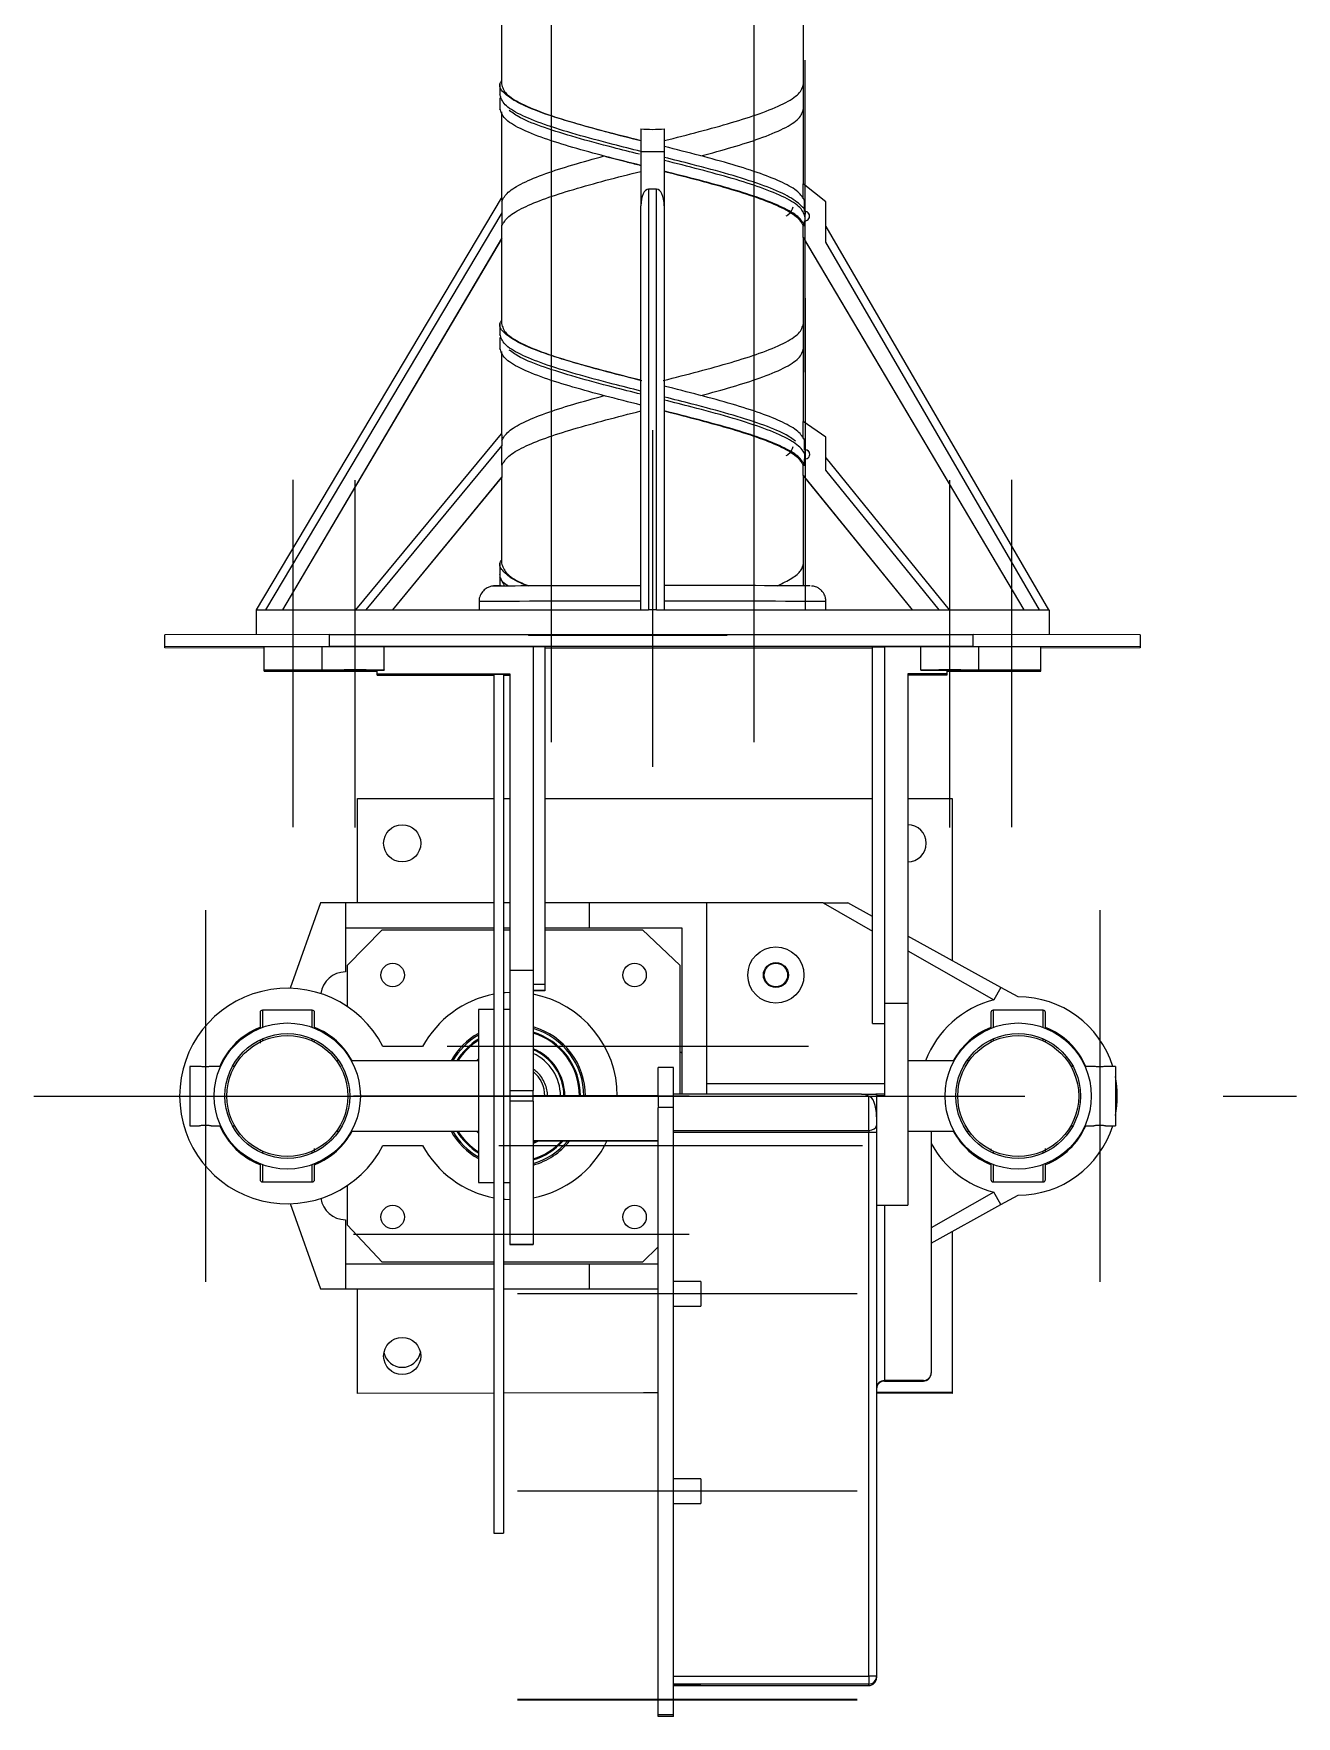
# Model space of a CAD drawing. Header units: millimetres. Extents: x 11 to 421, y 5 to 275.
# Drawn here: x 99.66 to 115.84, y 115.18 to 136.74 of the extents above; entities that cross this region are included whole.
import ezdxf

# ---------------------------------------------------------------- set-up
doc = ezdxf.new("R2010")
doc.units = ezdxf.units.MM
doc.linetypes.add('CENTERX2', pattern=[20.32, 12.7, -2.54, 2.54, -2.54])

msp = doc.modelspace()

# ---------------------------------------------------------------- linework, layer by layer
at = {"color": 7, "linetype": 'CENTERX2', "lineweight": 0}
for p, q in [((106.289, 179.23), (106.289, 127.66)), ((108.884, 179.23), (108.884, 127.66)), ((109.54, 136.4), (109.54, 132.4)), ((109.542, 133.348), (109.542, 129.348)), ((107.587, 131.66), (107.587, 127.345)), ((102.983, 126.57), (102.983, 131.02)), ((103.777, 126.569), (103.777, 131.019)), ((111.397, 126.569), (111.397, 131.019)), ((112.19, 126.57), (112.19, 131.02)), ((101.857, 125.507), (101.857, 120.747)), ((113.317, 125.507), (113.317, 120.747)), ((109.587, 123.762), (104.954, 123.762)), ((99.657, 123.127), (115.836, 123.127)), ((103.757, 123.131), (108.057, 123.131)), ((105.617, 122.492), (110.279, 122.492)), ((103.757, 121.357), (108.057, 121.357)), ((110.207, 120.594), (105.857, 120.594)), ((110.207, 118.063), (105.857, 118.063)), ((110.207, 115.395), (105.857, 115.395)), ((110.207, 115.39), (105.857, 115.39)), ((110.207, 115.385), (105.857, 115.385))]:
    msp.add_line(p, q, dxfattribs=at)
at = {"color": 7, "linetype": 'Continuous', "lineweight": 15}
for p, q in [((107.437, 135.518), (107.437, 135.223)), ((107.737, 135.518), (107.737, 135.223)), ((107.737, 135.223), (107.437, 135.223)), ((107.437, 135.223), (107.437, 134.533)), ((107.737, 135.223), (107.737, 134.533)), ((107.537, 134.747), (107.537, 129.354)), ((107.637, 134.747), (107.537, 134.747)), ((107.637, 129.354), (107.637, 134.747)), ((109.516, 134.623), (109.516, 134.815)), ((109.809, 134.584), (109.516, 134.815)), ((102.512, 129.354), (105.652, 134.63)), ((107.437, 129.354), (107.437, 134.533)), ((107.737, 134.533), (107.737, 129.354)), ((109.809, 134.067), (109.809, 134.584)), ((105.657, 134.444), (102.628, 129.354)), ((102.848, 129.354), (105.657, 134.113)), ((102.849, 129.354), (105.652, 134.102)), ((105.657, 134.113), (105.657, 134.279)), ((109.516, 134.126), (109.516, 134.279)), ((109.516, 134.126), (112.344, 129.354)), ((109.522, 134.116), (112.343, 129.354)), ((109.809, 134.266), (112.661, 129.354)), ((112.546, 129.354), (109.809, 134.067)), ((109.516, 131.553), (109.516, 131.767)), ((109.809, 131.568), (109.516, 131.767)), ((103.784, 129.354), (105.652, 131.613)), ((109.809, 131.144), (109.809, 131.568)), ((105.657, 131.462), (103.914, 129.354)), ((109.809, 131.303), (111.389, 129.354)), ((105.657, 131.209), (105.657, 131.055)), ((109.516, 131.078), (109.516, 131.209)), ((111.26, 129.354), (109.809, 131.144)), ((104.26, 129.354), (105.657, 131.055)), ((104.261, 129.354), (105.652, 131.047)), ((109.516, 131.078), (110.913, 129.354)), ((109.522, 131.07), (110.912, 129.354)), ((105.647, 129.663), (105.58, 129.663)), ((102.507, 129.354), (102.507, 129.037)), ((102.507, 129.354), (107.537, 129.354)), ((107.637, 129.354), (107.537, 129.354)), ((107.637, 129.354), (112.667, 129.354)), ((112.667, 129.354), (112.667, 129.038)), ((103.448, 129.039), (101.337, 129.035)), ((101.337, 128.885), (101.337, 129.035)), ((103.448, 128.889), (103.448, 129.039)), ((103.448, 129.039), (111.693, 129.039)), ((111.693, 128.889), (111.693, 129.039)), ((113.837, 129.036), (111.693, 129.039)), ((113.837, 129.036), (113.837, 128.886)), ((101.337, 128.885), (103.448, 128.889)), ((101.337, 128.87), (101.337, 128.885)), ((102.61, 128.867), (101.337, 128.87)), ((102.61, 128.885), (103.355, 128.886)), ((102.61, 128.585), (102.61, 128.885)), ((103.355, 128.587), (103.355, 128.887)), ((103.355, 128.887), (104.149, 128.887)), ((103.448, 128.889), (111.693, 128.889)), ((104.149, 128.587), (104.149, 128.887)), ((104.149, 128.885), (106.057, 128.885)), ((106.057, 128.885), (106.057, 124.737)), ((106.207, 128.884), (106.057, 128.884)), ((106.207, 128.884), (106.207, 124.557)), ((110.407, 128.866), (106.207, 128.866)), ((110.407, 124.056), (110.407, 128.884)), ((110.407, 128.884), (110.557, 128.884)), ((110.557, 128.885), (110.557, 124.318)), ((110.557, 128.885), (111.024, 128.885)), ((111.024, 128.587), (111.024, 128.887)), ((111.024, 128.887), (111.769, 128.887)), ((111.693, 128.889), (113.837, 128.886)), ((111.769, 128.587), (111.769, 128.887)), ((111.769, 128.886), (112.563, 128.885)), ((112.563, 128.585), (112.563, 128.885)), ((113.837, 128.87), (112.563, 128.867)), ((113.837, 128.886), (113.837, 128.87)), ((102.61, 128.585), (103.355, 128.586)), ((102.61, 128.584), (102.61, 128.585)), ((104.057, 128.584), (102.61, 128.584)), ((102.61, 128.571), (102.61, 128.584)), ((102.61, 128.571), (104.057, 128.571)), ((102.61, 128.569), (102.61, 128.571)), ((103.157, 128.568), (102.61, 128.569)), ((104.057, 128.568), (103.157, 128.568)), ((103.355, 128.587), (104.149, 128.587)), ((103.355, 128.586), (103.355, 128.587)), ((104.057, 128.584), (104.149, 128.584)), ((104.057, 128.534), (104.057, 128.584)), ((104.057, 128.534), (105.757, 128.534)), ((104.057, 128.533), (104.057, 128.534)), ((104.057, 128.533), (105.757, 128.533)), ((104.057, 128.521), (104.057, 128.533)), ((104.057, 128.521), (105.552, 128.521)), ((104.057, 128.521), (104.057, 128.521)), ((104.057, 128.521), (105.552, 128.521)), ((104.149, 128.587), (104.149, 128.584)), ((105.552, 128.533), (105.552, 117.527)), ((105.677, 128.533), (105.677, 117.527)), ((105.677, 128.521), (105.757, 128.521)), ((105.677, 128.521), (105.757, 128.521)), ((105.757, 128.534), (105.757, 124.737)), ((111.357, 128.534), (110.857, 128.534)), ((110.857, 128.534), (110.857, 124.318)), ((111.357, 128.533), (110.857, 128.533)), ((111.357, 128.521), (110.857, 128.521)), ((111.357, 128.521), (110.857, 128.521)), ((111.024, 128.587), (111.769, 128.587)), ((111.024, 128.584), (111.024, 128.587)), ((111.024, 128.584), (111.357, 128.584)), ((112.563, 128.584), (111.357, 128.584)), ((111.357, 128.584), (111.357, 128.534)), ((111.357, 128.571), (112.563, 128.571)), ((111.769, 128.568), (111.357, 128.568)), ((111.357, 128.534), (111.357, 128.533)), ((111.357, 128.533), (111.357, 128.521)), ((111.357, 128.521), (111.357, 128.521)), ((111.769, 128.587), (111.769, 128.586)), ((111.769, 128.586), (112.563, 128.585)), ((112.563, 128.569), (111.769, 128.569)), ((111.769, 128.569), (111.769, 128.568)), ((112.563, 128.585), (112.563, 128.584)), ((112.563, 128.571), (112.563, 128.584)), ((112.563, 128.571), (112.563, 128.569)), ((103.807, 125.6), (103.807, 126.937)), ((103.807, 126.937), (105.552, 126.937)), ((105.677, 126.937), (105.757, 126.937)), ((106.207, 126.937), (110.407, 126.937)), ((110.857, 126.937), (111.427, 126.937)), ((111.427, 126.937), (111.427, 124.863)), ((103.334, 125.6), (102.945, 124.507)), ((103.652, 125.6), (103.334, 125.6)), ((103.652, 125.6), (103.652, 125.282)), ((105.552, 125.6), (103.652, 125.6)), ((105.757, 125.6), (105.677, 125.6)), ((106.773, 125.6), (106.207, 125.6)), ((106.773, 125.6), (106.773, 125.282)), ((108.279, 125.6), (106.773, 125.6)), ((108.279, 125.6), (108.279, 123.286)), ((109.772, 125.6), (108.279, 125.6)), ((109.772, 125.6), (110.089, 125.6)), ((109.772, 125.6), (110.407, 125.24)), ((110.407, 125.425), (110.089, 125.6)), ((103.652, 125.282), (103.652, 124.717)), ((103.652, 125.282), (105.552, 125.282)), ((103.677, 124.805), (104.124, 125.257)), ((104.124, 125.257), (105.552, 125.257)), ((105.677, 125.282), (105.757, 125.282)), ((105.677, 125.257), (105.757, 125.257)), ((106.207, 125.282), (106.773, 125.282)), ((106.207, 125.257), (107.46, 125.257)), ((106.773, 125.282), (107.962, 125.282)), ((107.46, 125.257), (107.937, 124.805)), ((107.962, 125.282), (107.962, 123.149)), ((112.051, 124.519), (110.857, 125.177)), ((110.857, 124.985), (111.96, 124.359)), ((103.677, 124.272), (103.677, 124.805)), ((106.057, 124.737), (105.757, 124.737)), ((105.757, 124.737), (105.757, 123.199)), ((106.057, 124.737), (106.057, 123.199)), ((107.937, 124.805), (107.937, 123.149)), ((106.207, 124.557), (106.057, 124.557)), ((106.207, 124.478), (106.057, 124.478)), ((106.207, 124.476), (106.057, 124.476)), ((106.207, 124.557), (106.207, 124.478)), ((106.207, 124.478), (106.207, 124.476)), ((112.051, 124.519), (111.96, 124.359)), ((112.272, 124.397), (112.051, 124.519)), ((102.587, 124.227), (102.587, 124.007)), ((103.227, 124.007), (103.227, 124.227)), ((105.357, 124.237), (105.357, 122.017)), ((110.557, 124.318), (110.857, 124.318)), ((110.557, 124.318), (110.557, 123.13)), ((110.857, 124.318), (110.857, 121.727)), ((111.952, 124.227), (111.952, 124.007)), ((112.592, 124.007), (112.592, 124.227)), ((110.407, 124.056), (110.557, 124.056)), ((110.407, 124.056), (110.557, 124.056)), ((110.407, 124.056), (110.407, 124.056)), ((110.407, 124.055), (110.407, 124.056)), ((110.407, 124.055), (110.557, 124.055)), ((110.407, 124.055), (110.557, 124.055)), ((110.407, 124.055), (110.407, 124.055)), ((102.587, 123.859), (102.587, 123.833)), ((103.227, 123.833), (103.227, 123.859)), ((104.64, 123.762), (104.132, 123.762)), ((111.952, 123.859), (111.952, 123.833)), ((112.592, 123.833), (112.592, 123.859)), ((103.677, 123.66), (103.677, 123.677)), ((105.357, 123.588), (105.346, 123.577)), ((107.962, 123.678), (107.937, 123.693)), ((101.657, 123.507), (101.657, 122.747)), ((107.857, 123.493), (107.657, 123.493)), ((107.657, 123.129), (107.657, 123.493)), ((107.857, 122.979), (107.857, 123.493)), ((113.517, 123.507), (113.517, 122.747)), ((105.757, 123.199), (106.057, 123.199)), ((105.757, 123.199), (105.757, 123.063)), ((106.057, 123.063), (106.057, 123.199)), ((107.657, 123.129), (106.057, 123.129)), ((107.657, 123.126), (106.057, 123.126)), ((107.657, 123.129), (107.657, 122.991)), ((110.266, 123.149), (107.857, 123.149)), ((108.279, 123.286), (110.557, 123.286)), ((108.279, 123.286), (108.279, 123.149)), ((110.357, 122.687), (110.357, 123.121)), ((110.557, 123.149), (110.447, 123.149)), ((110.457, 123.13), (110.457, 122.654)), ((110.557, 123.13), (110.457, 123.13)), ((106.057, 123.063), (105.757, 123.063)), ((105.757, 123.063), (105.757, 121.224)), ((106.057, 123.063), (106.057, 121.224)), ((107.857, 122.979), (107.657, 122.979)), ((107.657, 115.2), (107.657, 122.979)), ((107.857, 115.2), (107.857, 122.979)), ((105.346, 122.677), (105.357, 122.667)), ((107.857, 122.687), (110.357, 122.687)), ((110.357, 122.687), (110.357, 122.661)), ((111.157, 122.677), (111.157, 119.582)), ((103.677, 122.578), (103.677, 122.595)), ((104.132, 122.493), (104.64, 122.493)), ((107.657, 122.553), (106.057, 122.553)), ((107.657, 122.552), (106.057, 122.552)), ((107.657, 122.551), (106.057, 122.551)), ((107.657, 122.55), (106.057, 122.55)), ((106.057, 122.534), (106.091, 122.55)), ((110.357, 122.661), (107.857, 122.661)), ((110.357, 115.694), (110.357, 122.661)), ((110.457, 122.661), (110.457, 115.693)), ((102.587, 122.422), (102.587, 122.395)), ((102.587, 122.248), (102.587, 122.027)), ((103.227, 122.395), (103.227, 122.422)), ((103.227, 122.027), (103.227, 122.248)), ((111.952, 122.422), (111.952, 122.395)), ((111.952, 122.248), (111.952, 122.027)), ((112.592, 122.395), (112.592, 122.422)), ((112.592, 122.027), (112.592, 122.248)), ((103.677, 121.473), (103.677, 121.983)), ((111.96, 121.896), (111.157, 121.44)), ((112.051, 121.736), (111.96, 121.896)), ((112.051, 121.736), (112.272, 121.857)), ((102.945, 121.748), (103.334, 120.655)), ((110.557, 121.727), (110.557, 119.482)), ((111.157, 121.243), (112.051, 121.736)), ((103.652, 121.542), (103.652, 120.972)), ((104.124, 120.997), (103.677, 121.473)), ((111.427, 121.392), (111.427, 119.329)), ((105.757, 121.224), (106.057, 121.224)), ((106.057, 121.223), (105.757, 121.223)), ((107.657, 121.194), (107.46, 120.997)), ((103.652, 120.972), (103.652, 120.655)), ((105.552, 120.972), (103.652, 120.972)), ((105.552, 120.997), (104.124, 120.997)), ((107.46, 120.997), (105.677, 120.997)), ((106.773, 120.972), (105.677, 120.972)), ((106.773, 120.972), (106.773, 120.655)), ((107.657, 120.972), (106.773, 120.972)), ((108.207, 120.751), (107.857, 120.751)), ((108.207, 120.751), (108.207, 120.435)), ((103.334, 120.655), (103.652, 120.655)), ((103.652, 120.655), (105.552, 120.655)), ((103.807, 119.317), (103.807, 120.655)), ((105.677, 120.655), (106.773, 120.655)), ((106.773, 120.655), (107.657, 120.655)), ((107.857, 120.435), (108.207, 120.435)), ((110.557, 119.482), (110.557, 119.475)), ((111.057, 119.482), (110.557, 119.482)), ((110.557, 119.475), (111.057, 119.475)), ((111.057, 119.475), (111.057, 119.482)), ((111.157, 119.582), (111.157, 119.575)), ((105.552, 119.32), (103.807, 119.317)), ((107.657, 119.323), (105.677, 119.32)), ((107.657, 119.323), (107.47, 119.323)), ((111.427, 119.329), (110.457, 119.327)), ((111.427, 119.317), (110.457, 119.319)), ((111.427, 119.329), (111.427, 119.317)), ((108.207, 118.221), (107.857, 118.221)), ((108.207, 118.221), (108.207, 117.905)), ((107.857, 117.905), (108.207, 117.905)), ((107.857, 115.694), (110.357, 115.694)), ((110.357, 115.593), (107.857, 115.593)), ((108.207, 115.589), (107.857, 115.589)), ((107.857, 115.588), (108.207, 115.588)), ((108.207, 115.584), (107.857, 115.584)), ((107.857, 115.583), (108.207, 115.583)), ((107.857, 115.579), (108.207, 115.579)), ((108.207, 115.579), (107.857, 115.579)), ((107.857, 115.574), (110.357, 115.574)), ((108.207, 115.589), (108.207, 115.588)), ((108.207, 115.584), (108.207, 115.583)), ((108.207, 115.579), (108.207, 115.579)), ((110.357, 115.694), (110.357, 115.593)), ((110.357, 115.574), (110.357, 115.593)), ((110.457, 115.693), (110.457, 115.674)), ((107.857, 115.2), (107.657, 115.2)), ((107.657, 115.179), (107.657, 115.2)), ((107.857, 115.179), (107.657, 115.179)), ((107.857, 115.179), (107.857, 115.2))]:
    msp.add_line(p, q, dxfattribs=at)
at = {"color": 7, "linetype": 'Continuous'}
for p, q in [((108.539, 129.032), (105.999, 129.032)), ((105.999, 129.032), (105.999, 129.029)), ((108.539, 129.029), (105.999, 129.029)), ((108.539, 129.032), (108.539, 129.029))]:
    msp.add_line(p, q, dxfattribs=at)
at = {"color": 7, "linetype": 'Continuous', "lineweight": 15, "flags": 128}
for points in [[(106.682, 129.666), (106.929, 129.666), (107.188, 129.666), (107.437, 129.666)], [(102.983, 128.585), (103.036, 128.585), (103.082, 128.585), (103.112, 128.585), (103.123, 128.585), (103.112, 128.584), (103.082, 128.584), (103.036, 128.584), (102.983, 128.584), (102.929, 128.584), (102.884, 128.584), (102.854, 128.584), (102.843, 128.585), (102.854, 128.585), (102.884, 128.585), (102.929, 128.585), (102.983, 128.585)], [(102.983, 128.57), (103.036, 128.57), (103.082, 128.57), (103.112, 128.57), (103.123, 128.57), (103.112, 128.57), (103.082, 128.57), (103.036, 128.57), (102.983, 128.57), (102.929, 128.57), (102.884, 128.57), (102.854, 128.57), (102.843, 128.57), (102.854, 128.57), (102.884, 128.57), (102.929, 128.57), (102.983, 128.57)], [(103.777, 128.586), (103.83, 128.586), (103.876, 128.586), (103.906, 128.586), (103.917, 128.586), (103.906, 128.586), (103.876, 128.586), (103.83, 128.586), (103.777, 128.586), (103.723, 128.586), (103.678, 128.586), (103.647, 128.586), (103.637, 128.586), (103.647, 128.586), (103.678, 128.586), (103.723, 128.586), (103.777, 128.586)], [(103.777, 128.569), (103.83, 128.569), (103.876, 128.569), (103.906, 128.569), (103.917, 128.569), (103.906, 128.569), (103.876, 128.569), (103.83, 128.568), (103.777, 128.568), (103.723, 128.568), (103.678, 128.569), (103.647, 128.569), (103.637, 128.569), (103.647, 128.569), (103.678, 128.569), (103.723, 128.569), (103.777, 128.569)], [(111.397, 128.586), (111.45, 128.586), (111.496, 128.586), (111.526, 128.586), (111.537, 128.586), (111.526, 128.586), (111.496, 128.586), (111.45, 128.586), (111.397, 128.586), (111.343, 128.586), (111.298, 128.586), (111.267, 128.586), (111.257, 128.586), (111.267, 128.586), (111.298, 128.586), (111.343, 128.586), (111.397, 128.586)], [(111.357, 128.569), (111.397, 128.569), (111.45, 128.569), (111.496, 128.569), (111.526, 128.569), (111.537, 128.569), (111.526, 128.569), (111.496, 128.569), (111.45, 128.568), (111.397, 128.568), (111.357, 128.568)], [(112.19, 128.585), (112.244, 128.585), (112.289, 128.585), (112.32, 128.585), (112.33, 128.585), (112.32, 128.584), (112.289, 128.584), (112.244, 128.584), (112.19, 128.584), (112.137, 128.584), (112.091, 128.584), (112.061, 128.584), (112.05, 128.585), (112.061, 128.585), (112.091, 128.585), (112.137, 128.585), (112.19, 128.585)], [(112.19, 128.57), (112.244, 128.57), (112.289, 128.57), (112.32, 128.57), (112.33, 128.57), (112.32, 128.57), (112.289, 128.57), (112.244, 128.57), (112.19, 128.57), (112.137, 128.57), (112.091, 128.57), (112.061, 128.57), (112.05, 128.57), (112.061, 128.57), (112.091, 128.57), (112.137, 128.57), (112.19, 128.57)], [(105.757, 124.454), (105.699, 124.451), (105.677, 124.449)], [(105.357, 123.605), (105.356, 123.605), (105.329, 123.577)], [(105.329, 122.677), (105.356, 122.65), (105.357, 122.65)], [(106.057, 122.52), (106.067, 122.525), (106.118, 122.55)], [(105.677, 121.806), (105.699, 121.804), (105.757, 121.8)]]:
    msp.add_lwpolyline(points, dxfattribs=at)
at = {"color": 7, "linetype": 'Continuous', "lineweight": 15}
for centre, radius in [((104.379, 126.365), 0.238), ((104.257, 124.677), 0.15), ((107.357, 124.677), 0.15), ((109.167, 124.677), 0.36), ((109.167, 124.677), 0.16), ((109.167, 124.677), 0.15), ((102.907, 123.127), 0.936), ((112.272, 123.127), 0.936), ((102.907, 123.127), 0.799), ((102.907, 123.127), 0.775), ((112.272, 123.127), 0.799), ((112.272, 123.127), 0.775), ((104.257, 121.577), 0.15), ((107.357, 121.577), 0.15), ((104.379, 119.796), 0.238)]:
    msp.add_circle(centre, radius, dxfattribs=at)
for centre, radius, start, end in [((109.54, 134.4), 0.06, 266.0478, 93.9522), ((109.54, 134.4), 0.06, 0.001, 93.9508), ((109.542, 131.348), 0.06, 264.5013, 95.4987), ((109.542, 131.348), 0.06, 0.0024, 89.9559), ((106.573, -45.655), 175.318, 89.96922, 90.33529), ((105.58, 129.466), 0.197, 89.9872, 99.4086), ((106.682, 129.624), 0.0418, 89.988, 110.3266), ((108.201, -107.527), 237.194, 89.66006, 90.11228), ((106.927, -132.256), 261.723, 89.88843, 90.34214), ((108.212, -149.133), 278.6, 89.6716, 90.09783), ((110.855, 126.365), 0.238, 270.4812, 89.5188), ((103.652, 124.399), 0.318, 90, 172.8832), ((102.907, 123.127), 1.38, 27.3776, 332.6224), ((105.807, 123.127), 1.328, 101.0609, 151.46), ((105.807, 123.127), 1.328, 359.9485, 79.1487), ((112.272, 123.127), 1.27, 17.4103, 90), ((102.587, 124.197), 0.03, 90, 180), ((103.227, 124.197), 0.03, 360, 90), ((112.272, 123.127), 1.27, 104.1872, 159.2476), ((111.952, 124.197), 0.03, 90, 180), ((112.592, 124.197), 0.03, 0, 90), ((102.907, 123.127), 0.946, 111.8484, 156.316), ((102.907, 123.127), 0.946, 28.4041, 68.1855), ((105.807, 123.127), 0.92, 0, 74.2322), ((105.807, 123.127), 0.9, 0, 73.8724), ((112.272, 123.127), 0.946, 111.8484, 151.5959), ((112.272, 123.127), 0.946, 23.684, 68.1855), ((105.807, 123.127), 0.92, 119.2834, 150.7166), ((105.807, 123.127), 0.9, 120, 150), ((105.807, 123.127), 0.856, 121.7051, 148.2949), ((105.807, 123.127), 0.844, 122.2365, 147.7635), ((105.807, 123.127), 0.856, 359.9201, 73.024), ((105.807, 123.127), 0.844, 359.9189, 72.762), ((105.807, 123.127), 0.656, 0, 67.612), ((105.807, 123.127), 0.644, 0, 67.1482), ((105.807, 123.127), 0.6, 0, 65.3757), ((105.807, 123.127), 0.4, 0, 51.3178), ((112.272, 123.127), 1.27, 348.6127, 11.3873), ((102.907, 123.127), 0.946, 203.684, 248.0306), ((102.907, 123.127), 0.946, 292.0698, 331.5959), ((105.807, 123.127), 0.92, 209.2834, 240.7166), ((105.807, 123.127), 0.9, 210, 240), ((105.807, 123.127), 0.856, 211.7051, 238.2949), ((105.807, 123.127), 0.844, 212.2365, 237.7635), ((112.272, 123.127), 0.946, 208.4041, 248.0306), ((112.272, 123.127), 1.27, 270, 342.5897), ((112.272, 123.127), 0.946, 292.0698, 336.316), ((105.807, 123.127), 1.328, 208.54, 258.9391), ((105.807, 123.127), 0.9, 286.1276, 320.0692), ((105.807, 123.127), 0.844, 287.238, 316.7835), ((105.807, 123.127), 0.856, 286.976, 317.5725), ((105.807, 123.127), 0.92, 285.7678, 321.1041), ((105.807, 123.127), 1.328, 280.8513, 334.2139), ((110.382, 109.371), 13.29, 89.6767, 90.1078), ((112.272, 123.127), 1.27, 208.6036, 255.8128), ((102.587, 122.057), 0.03, 180, 270), ((103.227, 122.057), 0.03, 270, 360), ((111.952, 122.057), 0.03, 180, 270), ((112.592, 122.057), 0.03, 270, 0), ((103.652, 121.859), 0.317, 187.6966, 270), ((104.379, 119.889), 0.238, 191.2534, 348.7466), ((110.557, 119.375), 0.1, 90, 179.9998), ((111.057, 119.582), 0.1, 270, 359.9998), ((111.057, 119.575), 0.1, 270, 359.9998), ((110.382, 102.432), 13.262, 89.6762, 90.1082), ((110.357, 115.693), 0.1, 270.0001, 359.9999), ((110.357, 115.674), 0.1, 269.9998, 0.0002)]:
    msp.add_arc(centre, radius, start, end, dxfattribs=at)
for centre, major_axis, ratio, start_param, end_param in [((107.587, 137.463), (0, 1.951), 0.992016, 3.063995, 3.21919), ((107.537, 134.533), (0, 0.214), 0.467889, 0, 1.570796), ((107.637, 134.533), (0, 0.214), 0.467889, 4.712389, 6.283185), ((107.587, 137.38), (1.935, 3.278), 0.000486, 3.063172, 3.140769), ((107.587, 137.382), (-1.935, 3.265), 0.000489, 3.142417, 3.220015), ((107.587, 133.403), (1.935, 2.356), 0.000758, 3.063073, 3.14067), ((107.587, 133.457), (-1.935, 2.387), 0.000746, 3.142513, 3.22011), ((110.357, 122.861), (0, 0.26), 0.383884, 4.712389, 6.283185), ((110.357, 122.861), (0, 0.323), 0.6199, 5.671581, 5.814894), ((110.357, 122.749), (0.1, 0), 0.61658, 4.712389, 6.283185), ((110.557, 119.382), (0.1, 0), 0.998118, 1.570796, 3.141593)]:
    msp.add_ellipse(centre, major_axis=major_axis, ratio=ratio, start_param=start_param, end_param=end_param, dxfattribs=at)
for points, degree in [([(105.652, 137.311), (105.652, 136.094)], 1), ([(109.522, 136.094), (109.522, 137.311)], 1), ([(105.632, 136.094), (105.632, 136.07), (105.632, 136.024), (105.632, 135.978), (105.632, 135.955)], 3), ([(105.632, 135.915), (105.632, 135.892), (105.632, 135.845), (105.632, 135.799), (105.632, 135.776)], 3), ([(105.652, 135.738), (105.652, 134.629)], 1), ([(109.522, 134.811), (109.522, 135.776)], 1), ([(109.542, 134.42), (109.542, 134.46)], 1), ([(109.542, 134.34), (109.542, 134.38)], 1), ([(105.652, 134.102), (105.652, 133.024)], 1), ([(109.516, 134.279), (109.536, 134.279)], 1), ([(109.522, 133.024), (109.522, 134.116)], 1), ([(105.632, 132.845), (105.632, 132.822), (105.632, 132.776), (105.632, 132.729), (105.632, 132.706)], 3), ([(105.652, 132.668), (105.652, 131.612)], 1), ([(109.522, 131.763), (109.522, 132.706)], 1), ([(105.657, 131.525), (105.657, 131.462)], 1), ([(109.54, 131.408), (109.536, 131.408)], 1), ([(109.537, 131.34), (109.542, 131.35)], 1), ([(109.537, 131.289), (109.537, 131.345)], 1), ([(109.542, 131.35), (109.542, 131.408)], 1), ([(109.516, 131.209), (109.536, 131.209)], 1), ([(105.652, 131.048), (105.652, 129.954)], 1), ([(109.522, 129.954), (109.522, 131.07)], 1), ([(105.691, 129.661), (105.632, 129.775)], 1), ([(105.364, 129.462), (105.364, 129.354)], 1), ([(109.809, 129.354), (109.809, 129.462)], 1), ([(103.227, 124.227), (102.587, 124.227)], 1), ([(105.552, 124.237), (105.357, 124.237)], 1), ([(105.757, 124.237), (105.677, 124.237)], 1), ([(112.592, 124.227), (111.952, 124.227)], 1), ([(102.557, 123.842), (102.557, 123.805)], 1), ([(103.257, 123.813), (103.257, 123.833)], 1), ([(111.922, 123.842), (111.922, 123.817)], 1), ([(112.622, 123.816), (112.622, 123.833)], 1), ([(103.567, 123.577), (103.538, 123.577)], 1), ([(105.357, 123.577), (103.727, 123.577)], 1), ([(111.451, 123.577), (110.857, 123.577)], 1), ([(111.641, 123.577), (111.611, 123.577)], 1), ([(101.783, 123.507), (101.657, 123.507)], 1), ([(102.051, 123.507), (101.931, 123.507)], 1), ([(102.231, 123.507), (102.204, 123.507)], 1), ([(112.974, 123.507), (112.947, 123.507)], 1), ([(113.243, 123.507), (113.127, 123.507)], 1), ([(113.517, 123.507), (113.391, 123.507)], 1), ([(101.983, 123.277), (101.983, 123.277)], 1), ([(103.831, 123.277), (103.83, 123.277)], 1), ([(111.348, 123.277), (111.348, 123.277)], 1), ([(113.196, 123.277), (113.195, 123.277)], 1), ([(101.982, 122.977), (101.983, 122.977)], 1), ([(103.83, 122.977), (103.831, 122.977)], 1), ([(111.347, 122.977), (111.348, 122.977)], 1), ([(113.195, 122.977), (113.196, 122.977)], 1), ([(101.657, 122.747), (101.782, 122.747)], 1), ([(101.931, 122.747), (102.051, 122.747)], 1), ([(102.204, 122.747), (102.231, 122.747)], 1), ([(103.538, 122.677), (103.567, 122.677)], 1), ([(103.727, 122.677), (105.357, 122.677)], 1), ([(110.857, 122.677), (111.451, 122.677)], 1), ([(111.611, 122.677), (111.641, 122.677)], 1), ([(112.947, 122.747), (112.974, 122.747)], 1), ([(113.127, 122.747), (113.242, 122.747)], 1), ([(113.391, 122.747), (113.517, 122.747)], 1), ([(102.557, 122.44), (102.557, 122.426)], 1), ([(103.257, 122.415), (103.257, 122.453)], 1), ([(111.922, 122.449), (111.922, 122.426)], 1), ([(112.622, 122.415), (112.622, 122.453)], 1), ([(102.587, 122.027), (103.227, 122.027)], 1), ([(111.952, 122.027), (112.592, 122.027)], 1), ([(105.357, 122.017), (105.552, 122.017)], 1), ([(105.677, 122.017), (105.757, 122.017)], 1), ([(110.457, 121.727), (110.857, 121.727)], 1), ([(105.552, 117.527), (105.677, 117.527)], 1)]:
    msp.add_open_spline(points, degree=degree, dxfattribs=at)
for points, knots in [([(107.437, 135.367), (107.284, 135.406), (106.979, 135.482), (106.556, 135.598), (106.178, 135.717), (105.872, 135.84), (105.683, 135.967), (105.609, 136.064), (105.644, 136.119), (105.652, 136.132)], [0, 0, 0, 0, 0.150232, 0.300539, 0.450779, 0.617202, 0.783615, 0.950024, 1, 1, 1, 1]), ([(105.652, 136.094), (105.664, 136.051), (105.69, 135.967), (105.893, 135.84), (106.192, 135.717), (106.567, 135.598), (106.984, 135.483), (107.286, 135.406), (107.437, 135.368)], [0, 0, 0, 0, 0.175255, 0.350515, 0.525786, 0.683838, 0.841959, 1, 1, 1, 1]), ([(107.737, 135.368), (107.888, 135.406), (108.189, 135.483), (108.606, 135.598), (108.981, 135.717), (109.28, 135.84), (109.483, 135.967), (109.509, 136.051), (109.522, 136.094)], [0, 0, 0, 0, 0.158041, 0.316162, 0.474214, 0.649485, 0.824745, 1, 1, 1, 1]), ([(109.522, 135.776), (109.522, 135.829), (109.522, 135.935), (109.522, 136.041), (109.522, 136.093)], [0, 0, 0, 0, 0.5, 1, 1, 1, 1]), ([(107.437, 135.229), (107.317, 135.259), (107.027, 135.332), (106.598, 135.447), (106.188, 135.574), (105.876, 135.701), (105.67, 135.828), (105.645, 135.913), (105.632, 135.955)], [0, 0, 0, 0, 0.123398, 0.298749, 0.474079, 0.649394, 0.8247, 1, 1, 1, 1]), ([(107.437, 135.05), (107.284, 135.088), (106.979, 135.165), (106.557, 135.28), (106.178, 135.399), (105.876, 135.522), (105.67, 135.649), (105.645, 135.734), (105.632, 135.776)], [0, 0, 0, 0, 0.15814, 0.31636, 0.474509, 0.649693, 0.824866, 1, 1, 1, 1]), ([(107.42, 135.193), (107.306, 135.222), (107.021, 135.293), (106.597, 135.407), (106.191, 135.534), (105.893, 135.65), (105.793, 135.723), (105.75, 135.754)], [0, 0, 0, 0, 0.152279, 0.379302, 0.606299, 0.833276, 1, 1, 1, 1]), ([(108.205, 135.171), (108.342, 135.208), (108.617, 135.283), (108.983, 135.4), (109.28, 135.522), (109.483, 135.649), (109.509, 135.734), (109.522, 135.776)], [0, 0, 0, 0, 0.184965, 0.369856, 0.580006, 0.790144, 1, 1, 1, 1]), ([(109.536, 134.596), (109.514, 134.635), (109.469, 134.713), (109.268, 134.829), (108.982, 134.945), (108.617, 135.061), (108.195, 135.177), (107.889, 135.254), (107.737, 135.292)], [0, 0, 0, 0, 0.166651, 0.333275, 0.499921, 0.666593, 0.833338, 1, 1, 1, 1]), ([(105.655, 134.588), (105.675, 134.628), (105.716, 134.707), (105.915, 134.826), (106.2, 134.943), (106.556, 135.058), (106.831, 135.133), (106.969, 135.171)], [0, 0, 0, 0, 0.2039306, 0.4078469, 0.611788, 0.8058548, 1, 1, 1, 1]), ([(105.657, 134.279), (105.68, 134.318), (105.724, 134.395), (105.922, 134.511), (106.205, 134.627), (106.567, 134.743), (106.984, 134.859), (107.286, 134.936), (107.437, 134.974)], [0, 0, 0, 0, 0.1666511, 0.3332752, 0.4999205, 0.6665929, 0.8333391, 1, 1, 1, 1]), ([(106.969, 135.171), (107.06, 135.147), (107.206, 135.109), (107.365, 135.068), (107.429, 135.052), (107.437, 135.05)], [0, 0, 0, 0, 0.595091, 0.953008, 1, 1, 1, 1]), ([(109.539, 134.415), (109.54, 134.416), (109.564, 134.461), (109.487, 134.549), (109.302, 134.677), (108.984, 134.806), (108.575, 134.935), (108.147, 135.05), (107.856, 135.123), (107.737, 135.153)], [0, 0, 0, 0, 0.006892, 0.180984, 0.355081, 0.529188, 0.70331, 0.877453, 1, 1, 1, 1]), ([(109.542, 134.38), (109.529, 134.423), (109.503, 134.509), (109.298, 134.637), (108.996, 134.762), (108.617, 134.882), (108.195, 134.998), (107.889, 135.075), (107.737, 135.114)], [0, 0, 0, 0, 0.175162, 0.35033, 0.525507, 0.683651, 0.841865, 1, 1, 1, 1]), ([(109.536, 134.279), (109.514, 134.318), (109.469, 134.395), (109.268, 134.511), (108.982, 134.627), (108.617, 134.743), (108.195, 134.859), (107.889, 134.936), (107.737, 134.975)], [0, 0, 0, 0, 0.166651, 0.333275, 0.499921, 0.666593, 0.833338, 1, 1, 1, 1]), ([(107.737, 134.974), (107.888, 134.936), (108.189, 134.859), (108.606, 134.743), (108.968, 134.627), (109.251, 134.511), (109.449, 134.395), (109.494, 134.318), (109.516, 134.279)], [0, 0, 0, 0, 0.166661, 0.333407, 0.500079, 0.666725, 0.833349, 1, 1, 1, 1]), ([(105.652, 134.63), (105.652, 134.63), (105.653, 134.629), (105.654, 134.619), (105.654, 134.604), (105.655, 134.592), (105.655, 134.588)], [0, 0, 0, 0, 0.22918, 0.457464, 0.826146, 1, 1, 1, 1]), ([(105.655, 134.588), (105.656, 134.568), (105.657, 134.523), (105.657, 134.472), (105.657, 134.444)], [0, 0, 0, 0, 0.4378411, 1, 1, 1, 1]), ([(109.536, 134.46), (109.536, 134.471), (109.536, 134.493), (109.536, 134.539), (109.536, 134.573), (109.536, 134.596)], [0, 0, 0, 0, 0.237692, 0.491791, 1, 1, 1, 1]), ([(105.657, 134.444), (105.657, 134.442), (105.657, 134.387), (105.657, 134.332), (105.657, 134.279)], [0, 0, 0, 0, 0.033547, 1, 1, 1, 1]), ([(109.301, 134.402), (109.308, 134.406), (109.364, 134.445), (109.378, 134.483), (109.39, 134.518)], [0, 0, 0, 0, 0.115459, 1, 1, 1, 1]), ([(109.536, 134.459), (109.538, 134.46), (109.544, 134.46), (109.539, 134.46), (109.536, 134.46)], [0, 0, 0, 0, 0.3999087, 1, 1, 1, 1]), ([(109.536, 134.279), (109.536, 134.291), (109.536, 134.311), (109.536, 134.331), (109.536, 134.34)], [0, 0, 0, 0, 0.566085, 1, 1, 1, 1]), ([(107.437, 132.297), (107.289, 132.334), (106.986, 132.411), (106.563, 132.526), (106.18, 132.646), (105.872, 132.77), (105.683, 132.897), (105.609, 132.994), (105.644, 133.049), (105.652, 133.062)], [0, 0, 0, 0, 0.144934, 0.297844, 0.450687, 0.617138, 0.783579, 0.950015, 1, 1, 1, 1]), ([(105.632, 133.024), (105.632, 133), (105.632, 132.954), (105.632, 132.908), (105.632, 132.885)], [0, 0, 0, 0, 0.499995, 1, 1, 1, 1]), ([(105.652, 133.024), (105.664, 132.981), (105.69, 132.897), (105.893, 132.77), (106.193, 132.646), (106.57, 132.527), (106.992, 132.411), (107.297, 132.333), (107.449, 132.294)], [0, 0, 0, 0, 0.174488, 0.348982, 0.523486, 0.6823, 0.841185, 1, 1, 1, 1]), ([(107.724, 132.294), (107.876, 132.333), (108.181, 132.411), (108.603, 132.527), (108.98, 132.646), (109.28, 132.77), (109.483, 132.897), (109.509, 132.981), (109.522, 133.024)], [0, 0, 0, 0, 0.158815, 0.3177, 0.476514, 0.651018, 0.825512, 1, 1, 1, 1]), ([(109.522, 132.706), (109.522, 132.759), (109.522, 132.865), (109.522, 132.971), (109.522, 133.024)], [0, 0, 0, 0, 0.5000751, 1, 1, 1, 1]), ([(107.436, 132.159), (107.316, 132.189), (107.026, 132.262), (106.598, 132.377), (106.188, 132.504), (105.876, 132.631), (105.67, 132.758), (105.645, 132.843), (105.632, 132.885)], [0, 0, 0, 0, 0.123108, 0.298516, 0.473905, 0.649278, 0.824642, 1, 1, 1, 1]), ([(107.437, 131.98), (107.284, 132.018), (106.979, 132.095), (106.557, 132.21), (106.178, 132.329), (105.876, 132.452), (105.67, 132.579), (105.645, 132.664), (105.632, 132.706)], [0, 0, 0, 0, 0.158135, 0.316349, 0.474493, 0.64967, 0.824838, 1, 1, 1, 1]), ([(107.44, 132.118), (107.319, 132.148), (107.028, 132.221), (106.597, 132.337), (106.191, 132.464), (105.893, 132.58), (105.793, 132.653), (105.75, 132.684)], [0, 0, 0, 0, 0.159696, 0.384732, 0.609743, 0.834735, 1, 1, 1, 1]), ([(108.205, 132.101), (108.342, 132.138), (108.617, 132.213), (108.983, 132.33), (109.28, 132.452), (109.483, 132.579), (109.509, 132.664), (109.522, 132.706)], [0, 0, 0, 0, 0.1849144, 0.3697541, 0.5798462, 0.789926, 1, 1, 1, 1]), ([(109.536, 131.527), (109.514, 131.565), (109.469, 131.643), (109.268, 131.759), (108.982, 131.875), (108.615, 131.991), (108.192, 132.107), (107.886, 132.185), (107.733, 132.223)], [0, 0, 0, 0, 0.166411, 0.332796, 0.499202, 0.666112, 0.833096, 1, 1, 1, 1]), ([(105.657, 131.525), (105.678, 131.564), (105.722, 131.642), (105.92, 131.758), (106.203, 131.874), (106.556, 131.988), (106.831, 132.063), (106.969, 132.101)], [0, 0, 0, 0, 0.202438, 0.404849, 0.607285, 0.803603, 1, 1, 1, 1]), ([(109.54, 131.288), (109.541, 131.295), (109.547, 131.345), (109.496, 131.439), (109.299, 131.567), (108.985, 131.696), (108.575, 131.825), (108.147, 131.94), (107.856, 132.013), (107.737, 132.043)], [0, 0, 0, 0, 0.029007, 0.199222, 0.369442, 0.539672, 0.709917, 0.880181, 1, 1, 1, 1]), ([(109.418, 131.517), (109.377, 131.547), (109.278, 131.62), (108.982, 131.736), (108.576, 131.865), (108.148, 131.98), (107.859, 132.052), (107.741, 132.082)], [0, 0, 0, 0, 0.160276, 0.387448, 0.614641, 0.841859, 1, 1, 1, 1]), ([(105.657, 131.209), (105.68, 131.248), (105.724, 131.325), (105.922, 131.441), (106.205, 131.557), (106.567, 131.673), (106.984, 131.789), (107.286, 131.866), (107.437, 131.904)], [0, 0, 0, 0, 0.166651, 0.333275, 0.49992, 0.666593, 0.833339, 1, 1, 1, 1]), ([(109.536, 131.209), (109.514, 131.248), (109.469, 131.325), (109.268, 131.441), (108.982, 131.557), (108.617, 131.673), (108.195, 131.789), (107.889, 131.866), (107.737, 131.905)], [0, 0, 0, 0, 0.166651, 0.333275, 0.499921, 0.666593, 0.833338, 1, 1, 1, 1]), ([(107.737, 131.904), (107.888, 131.866), (108.189, 131.789), (108.606, 131.673), (108.968, 131.557), (109.251, 131.441), (109.449, 131.325), (109.494, 131.248), (109.516, 131.209)], [0, 0, 0, 0, 0.166661, 0.333407, 0.50008, 0.666725, 0.833349, 1, 1, 1, 1]), ([(105.652, 131.613), (105.652, 131.612), (105.653, 131.611), (105.654, 131.596), (105.656, 131.568), (105.656, 131.541), (105.657, 131.525)], [0, 0, 0, 0, 0.183725, 0.366635, 0.624549, 1, 1, 1, 1]), ([(109.536, 131.408), (109.536, 131.413), (109.536, 131.429), (109.536, 131.469), (109.536, 131.503), (109.536, 131.527)], [0, 0, 0, 0, 0.12165, 0.414429, 1, 1, 1, 1]), ([(105.657, 131.209), (105.657, 131.236), (105.657, 131.289), (105.657, 131.373), (105.657, 131.431), (105.657, 131.462)], [0, 0, 0, 0, 0.314073, 0.628145, 1, 1, 1, 1]), ([(109.301, 131.332), (109.308, 131.336), (109.364, 131.375), (109.378, 131.413), (109.39, 131.448)], [0, 0, 0, 0, 0.11546, 1, 1, 1, 1]), ([(109.536, 131.209), (109.536, 131.221), (109.536, 131.244), (109.536, 131.27), (109.536, 131.285), (109.536, 131.289)], [0, 0, 0, 0, 0.435898, 0.871797, 1, 1, 1, 1]), ([(105.985, 129.662), (105.954, 129.675), (105.814, 129.73), (105.688, 129.827), (105.608, 129.924), (105.644, 129.979), (105.652, 129.992)], [0, 0, 0, 0, 0.113978, 0.499157, 0.884325, 1, 1, 1, 1]), ([(105.632, 129.954), (105.632, 129.93), (105.632, 129.884), (105.632, 129.838), (105.632, 129.815)], [0, 0, 0, 0, 0.500003, 1, 1, 1, 1]), ([(105.743, 129.659), (105.727, 129.668), (105.642, 129.72), (105.636, 129.773), (105.632, 129.815)], [0, 0, 0, 0, 0.1879708, 1, 1, 1, 1]), ([(105.652, 129.954), (105.666, 129.911), (105.694, 129.827), (105.833, 129.73), (105.97, 129.675), (106.002, 129.662)], [0, 0, 0, 0, 0.435628, 0.871269, 1, 1, 1, 1]), ([(109.188, 129.664), (109.254, 129.697), (109.385, 129.761), (109.499, 129.857), (109.514, 129.922), (109.522, 129.954)], [0, 0, 0, 0, 0.333246, 0.666867, 1, 1, 1, 1]), ([(109.522, 129.662), (109.522, 129.707), (109.522, 129.804), (109.522, 129.901), (109.522, 129.954)], [0, 0, 0, 0, 0.455333, 1, 1, 1, 1]), ([(105.572, 129.663), (105.569, 129.663), (105.562, 129.662), (105.558, 129.662), (105.544, 129.661), (105.53, 129.66), (105.504, 129.654), (105.463, 129.638), (105.414, 129.6), (105.378, 129.542), (105.36, 129.491), (105.365, 129.464), (105.366, 129.461)], [0, 0, 0, 0, 0.169752, 0.333631, 0.377702, 0.408146, 0.455917, 0.553004, 0.681654, 0.830268, 0.979505, 1, 1, 1, 1]), ([(105.632, 129.775), (105.632, 129.752), (105.632, 129.714), (105.632, 129.677), (105.632, 129.663)], [0, 0, 0, 0, 0.619362, 1, 1, 1, 1]), ([(109.806, 129.463), (109.806, 129.481), (109.805, 129.519), (109.78, 129.57), (109.746, 129.611), (109.71, 129.637), (109.677, 129.651), (109.651, 129.658), (109.636, 129.661), (109.63, 129.661), (109.628, 129.661), (109.628, 129.662)], [0, 0, 0, 0, 0.169796, 0.376632, 0.546307, 0.689841, 0.8087, 0.899673, 0.954431, 0.993839, 1, 1, 1, 1]), ([(102.557, 124.197), (102.557, 124.194), (102.557, 124.187), (102.557, 124.125), (102.557, 124.062), (102.557, 124.009), (102.557, 124.002)], [0, 0, 0, 0, 0.299654, 0.617257, 0.948065, 1, 1, 1, 1]), ([(103.257, 124), (103.257, 124.008), (103.257, 124.062), (103.257, 124.125), (103.257, 124.187), (103.257, 124.194), (103.257, 124.197)], [0, 0, 0, 0, 0.055158, 0.384841, 0.701364, 1, 1, 1, 1]), ([(111.922, 124.197), (111.922, 124.194), (111.922, 124.187), (111.922, 124.125), (111.922, 124.059), (111.922, 124.003), (111.922, 123.992)], [0, 0, 0, 0, 0.292799, 0.603136, 0.926375, 1, 1, 1, 1]), ([(112.622, 124), (112.622, 124.008), (112.622, 124.062), (112.622, 124.125), (112.622, 124.187), (112.622, 124.194), (112.622, 124.197)], [0, 0, 0, 0, 0.055158, 0.384841, 0.701364, 1, 1, 1, 1]), ([(101.932, 123.507), (101.931, 123.507), (101.929, 123.507), (101.917, 123.505), (101.898, 123.502), (101.874, 123.5), (101.849, 123.5), (101.824, 123.501), (101.803, 123.504), (101.789, 123.506), (101.781, 123.507), (101.782, 123.507), (101.783, 123.507)], [0, 0, 0, 0, 0.10629, 0.212532, 0.320029, 0.428457, 0.535488, 0.640963, 0.74715, 0.85519, 0.963372, 1, 1, 1, 1]), ([(106.236, 123.126), (106.236, 123.127), (106.247, 123.18), (106.218, 123.265), (106.169, 123.364), (106.117, 123.43), (106.075, 123.461), (106.057, 123.475)], [0, 0, 0, 0, 0.002985, 0.398584, 0.611541, 0.829019, 1, 1, 1, 1]), ([(113.392, 123.507), (113.391, 123.507), (113.389, 123.507), (113.377, 123.505), (113.358, 123.502), (113.334, 123.5), (113.309, 123.5), (113.284, 123.501), (113.263, 123.504), (113.249, 123.506), (113.241, 123.507), (113.242, 123.507), (113.243, 123.507)], [0, 0, 0, 0, 0.10629, 0.212532, 0.320029, 0.428457, 0.535487, 0.640963, 0.747149, 0.85519, 0.963372, 1, 1, 1, 1]), ([(110.357, 123.121), (110.356, 123.122), (110.354, 123.124), (110.341, 123.133), (110.312, 123.146), (110.283, 123.148), (110.266, 123.149)], [0, 0, 0, 0, 0.006399, 0.12061, 0.512191, 1, 1, 1, 1]), ([(110.266, 123.149), (110.318, 123.149), (110.378, 123.149), (110.438, 123.149), (110.447, 123.149)], [0, 0, 0, 0, 0.857658, 1, 1, 1, 1]), ([(101.782, 122.747), (101.782, 122.748), (101.784, 122.748), (101.797, 122.75), (101.815, 122.753), (101.839, 122.755), (101.865, 122.755), (101.889, 122.754), (101.91, 122.751), (101.925, 122.749), (101.932, 122.747), (101.931, 122.748), (101.931, 122.748)], [0, 0, 0, 0, 0.105645, 0.211243, 0.318086, 0.425857, 0.532239, 0.637075, 0.742617, 0.850002, 0.957527, 1, 1, 1, 1]), ([(113.242, 122.747), (113.242, 122.748), (113.244, 122.748), (113.257, 122.75), (113.275, 122.753), (113.299, 122.755), (113.325, 122.755), (113.349, 122.754), (113.37, 122.751), (113.385, 122.749), (113.392, 122.747), (113.391, 122.748), (113.391, 122.748)], [0, 0, 0, 0, 0.105646, 0.211243, 0.318086, 0.425857, 0.53224, 0.637073, 0.742618, 0.850002, 0.957527, 1, 1, 1, 1]), ([(102.557, 122.262), (102.557, 122.252), (102.557, 122.195), (102.557, 122.129), (102.557, 122.068), (102.557, 122.061), (102.557, 122.057)], [0, 0, 0, 0, 0.071992, 0.395801, 0.706685, 1, 1, 1, 1]), ([(103.257, 122.057), (103.257, 122.061), (103.257, 122.068), (103.257, 122.129), (103.257, 122.195), (103.257, 122.252), (103.257, 122.262)], [0, 0, 0, 0, 0.293459, 0.604495, 0.928462, 1, 1, 1, 1]), ([(111.922, 122.262), (111.922, 122.251), (111.922, 122.195), (111.922, 122.129), (111.922, 122.068), (111.922, 122.061), (111.922, 122.057)], [0, 0, 0, 0, 0.070934, 0.395112, 0.706351, 1, 1, 1, 1]), ([(112.622, 122.057), (112.622, 122.061), (112.622, 122.068), (112.622, 122.129), (112.622, 122.195), (112.622, 122.252), (112.622, 122.262)], [0, 0, 0, 0, 0.293459, 0.604495, 0.928462, 1, 1, 1, 1])]:
    msp.add_open_spline(points, degree=3, knots=knots, dxfattribs=at)

doc.saveas('drawing.dxf')
